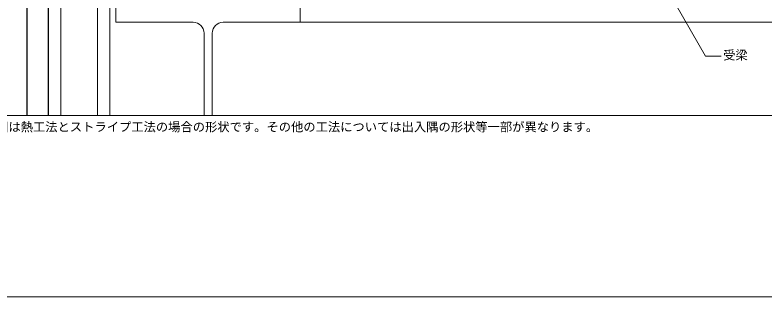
# Model space of a CAD drawing. Units: millimetres, scale not verified. Extents: x -1380 to 1380, y -955 to 955.
# Drawn here: x -769 to 451, y -955 to -496 of the extents above; entities that cross this region are included whole.
import ezdxf
from ezdxf.enums import TextEntityAlignment as Align

# ---------------------------------------------------------------- set-up
doc = ezdxf.new("R2010")
doc.units = ezdxf.units.MM
doc.header["$LTSCALE"] = 3
for name, color, linetype, lineweight in [('0-0_0', 7, 'Continuous', 18), ('0-3_MOJI', 7, 'Continuous', 18), ('0-8_TEKKOTU', 7, 'Continuous', 18), ('0-9_doubuti', 5, 'Continuous', 18), ('0-B_bo-do', 3, 'Continuous', 18), ('0-D_WAKU', 7, 'Continuous', 18)]:
    doc.layers.add(name, color=color, linetype=linetype, lineweight=lineweight)
doc.styles.add('ＭＳ ゴシック', font='')
doc.styles.get('ＭＳ ゴシック').set_extended_font_data('MS Gothic')

msp = doc.modelspace()

# ---------------------------------------------------------------- linework, layer by layer
at = {"layer": '0-0_0'}
msp.add_lwpolyline([(-899.971, -660.136), (900.029, -660.136), (900.029, 539.864), (-899.971, 539.864)], close=True, dxfattribs=at)
at = {"layer": '0-3_MOJI'}
msp.add_lwpolyline([(380.243, -563.334), (354.226, -563.334), (306.47, -480.618)], dxfattribs=at)
at = {"layer": '0-8_TEKKOTU'}
for p, q in [((-304.971, -508.136), (900.029, -508.136)), ((-461.471, -660.136), (-461.471, -526.136)), ((-448.471, -526.136), (-448.471, -660.136))]:
    msp.add_line(p, q, dxfattribs=at)
msp.add_lwpolyline([(-479.471, -508.136), (-604.971, -508.136), (-604.971, -484.136), (-304.971, -484.136), (-304.971, -508.136), (-430.471, -508.136)], dxfattribs=at)
for centre, start, end in [((-479.471, -526.136), 0, 90), ((-430.471, -526.136), 90, 180)]:
    msp.add_arc(centre, 18, start, end, dxfattribs=at)
at = {"layer": '0-9_doubuti'}
for p, q in [((-694.971, -660.136), (-694.971, 65.864)), ((-634.971, 65.864), (-634.971, -660.136))]:
    msp.add_line(p, q, dxfattribs=at)
msp.add_lwpolyline([(-714.971, -660.136), (-714.971, 65.864), (-614.971, 65.864), (-614.971, -660.136)], dxfattribs=at)
at = {"layer": '0-B_bo-do'}
for p, q in [((-749.621, -660.136), (-749.621, 115.864)), ((-715.321, -660.136), (-715.321, 115.864))]:
    msp.add_line(p, q, dxfattribs=at)
msp.add_lwpolyline([(-714.971, -660.136), (-714.971, 115.864), (-749.971, 115.864), (-749.971, -660.136)], dxfattribs=at)
at = {"layer": '0-D_WAKU'}
msp.add_lwpolyline([(-1379.971, -955.136), (1380.029, -955.136), (1380.029, 954.864), (-1379.971, 954.864)], close=True, dxfattribs=at)

# ---------------------------------------------------------------- texts
at = {"layer": '0-3_MOJI', "style": 'ＭＳ ゴシック'}
for s, p in [('受梁', (383.243, -573.334)), ('※こちらの図は熱工法とストライプ工法の場合の形状です。その他の工法については出入隅の形状等一部が異なります。', (-899.971, -690.136))]:
    msp.add_text(s, height=14.66, dxfattribs=at).set_placement(p, align=Align.BOTTOM_LEFT)

doc.saveas('drawing.dxf')
